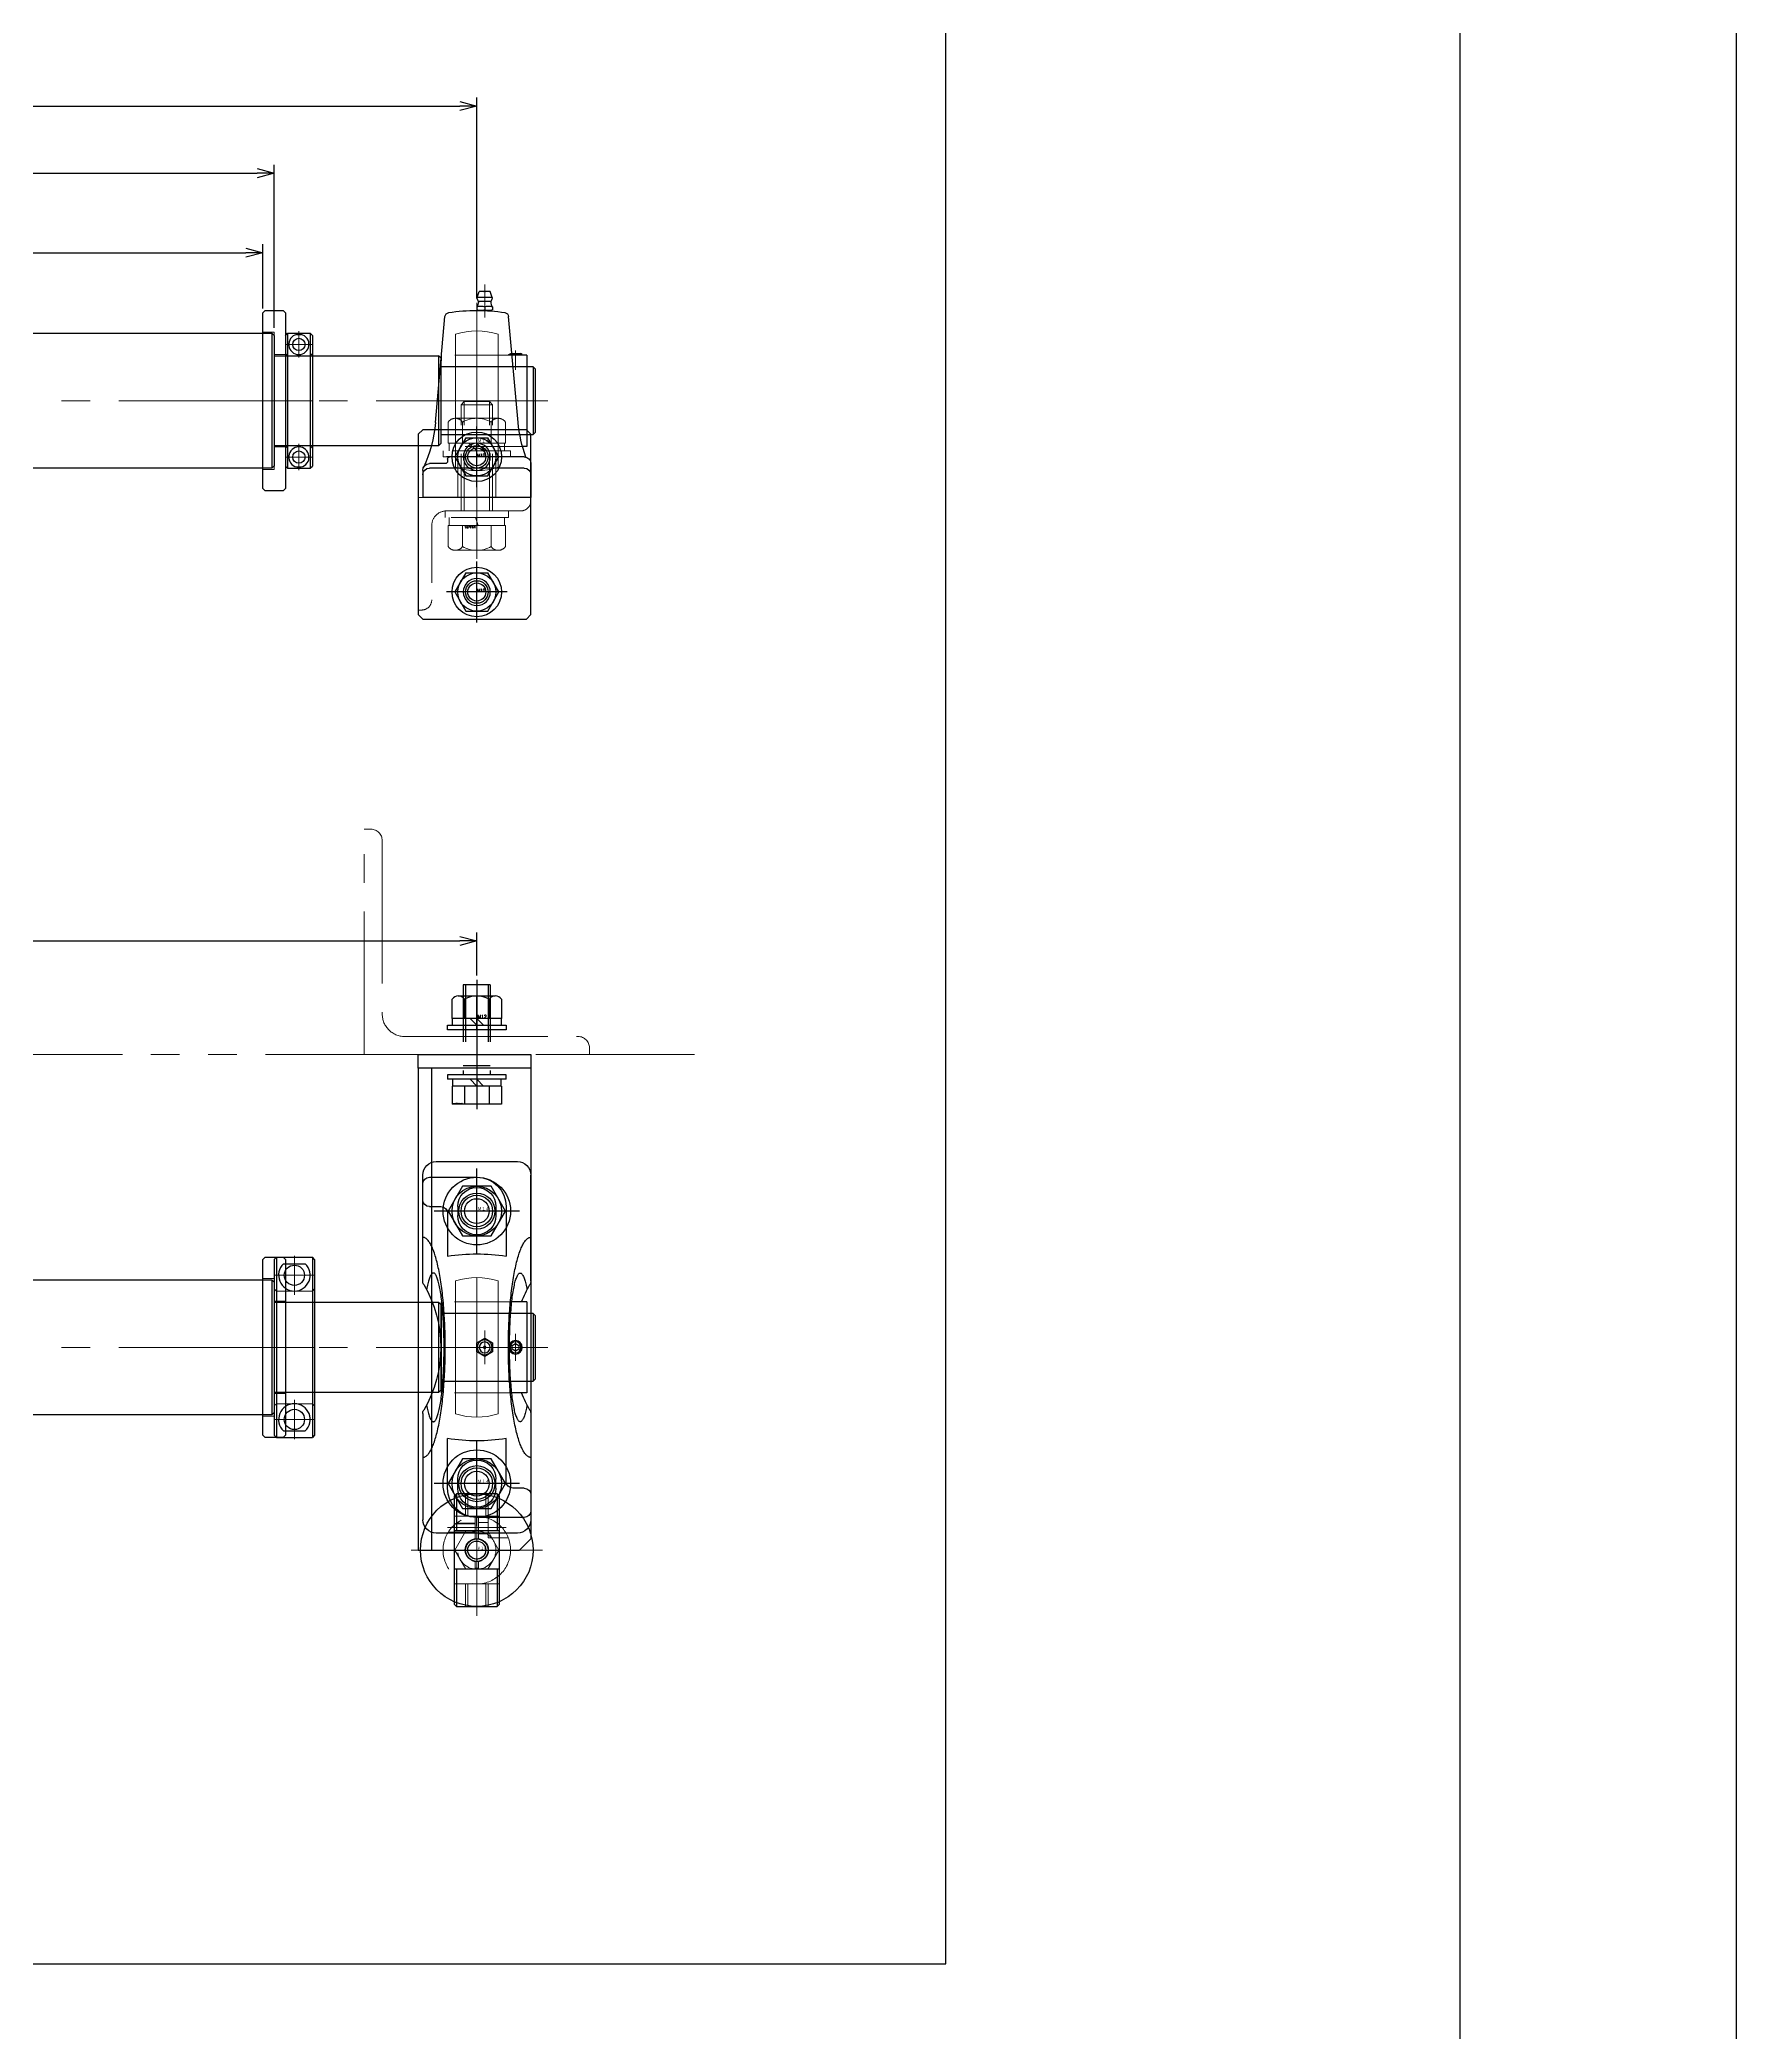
# Model space of a CAD drawing. Header units: millimetres. Extents: x -8731 to 85711, y -14522 to 31379.
# Drawn here: x 39682 to 40435, y -7337 to -6452 of the extents above; entities that cross this region are included whole.
import ezdxf

# ---------------------------------------------------------------- set-up
doc = ezdxf.new("R2010")
doc.units = ezdxf.units.MM
doc.header["$LTSCALE"] = 4
doc.header["$PDMODE"] = 99
doc.header["$PDSIZE"] = 1
for name, pattern in [('CENTER2', [28.575, 19.05, -3.175, 3.175, -3.175]), ('HIDDEN', [9.525, 6.35, -3.175]), ('PHANTOM2', [31.75, 15.875, -3.175, 3.175, -3.175, 3.175, -3.175])]:
    doc.linetypes.add(name, pattern=pattern)
for name, color, linetype, lineweight in [('04_HIDDEN', 2, 'HIDDEN', 13), ('05_CENTER', 4, 'CENTER2', 13), ('06_PHANTOM', 2, 'PHANTOM2', 13), ('08_DIM', 3, 'Continuous', 13)]:
    doc.layers.add(name, color=color, linetype=linetype, lineweight=lineweight)
doc.layers.add('10_DRAFT', color=8, linetype='Continuous', lineweight=0, plot=False)
doc.styles.add('KANJI0', font='txt.shx', dxfattribs={"width": 0.9, "height": 30, "bigfont": 'bigfont'})
doc.styles.add('KSS_TXT', font='txt.shx', dxfattribs={"bigfont": 'extfont2.shx'})
doc.styles.add('KSS_TXT_L', font='txt.shx', dxfattribs={"height": 9, "bigfont": 'extfont2.shx'})
doc.dimstyles.new('KSS_DIM', dxfattribs={"dimscale": 3, "dimtxt": 3, "dimasz": 2.5, "dimexe": 1.25, "dimexo": 0.625, "dimtad": 1, "dimdsep": 46, "dimtxsty": 'KSS_TXT', "dimblk": 'OPEN30', "dimcen": 0, "dimazin": 2, "dimtfac": 0.75, "dimtmove": 0, "dimatfit": 3, "dimldrblk": 'OPEN30', "dimfxl": 1, "dimtolj": 1, "dimarcsym": 0})

# ---------------------------------------------------------------- blocks, each defined once
blk = doc.blocks.new('A$C448B04A9_1_1_1')
at = {"color": 0}
for p, q in [((3, 100), (0, 100)), ((0, 0), (0, 100)), ((8, 18), (8, 95)), ((0, 0), (100, 0)), ((95, 8), (18, 8)), ((100, 3), (100, 0))]:
    blk.add_line(p, q, dxfattribs=at)
for centre, radius, start, end in [((3, 95), 5, 0, 90), ((18, 18), 10, 180, 270), ((95, 3), 5, 0, 90)]:
    blk.add_arc(centre, radius, start, end, dxfattribs=at)
blk = doc.blocks.new('A$C5AB923D3_1_1_1')
at = {"color": 0}
for radius in [25, 5.1]:
    blk.add_circle((0, 0), radius, dxfattribs=at)
at = {"layer": '05_CENTER'}
for p, q in [((0, -29.13), (0, 29.13)), ((29.13, 0), (-29.13, 0))]:
    blk.add_line(p, q, dxfattribs=at)
blk = doc.blocks.new('SCS10-12b_1_1_1')
at = {"color": 0, "linetype": 'CENTER2'}
for p, q in [((0, 16.38), (0, -16.38)), ((-16.38, 0), (16.38, 0)), ((-12.97, -10), (12.97, -10))]:
    blk.add_line(p, q, dxfattribs=at)
at = {"color": 0}
for p, q in [((-0.75, 8), (-0.75, 4.94)), ((-0.75, 8), (0.75, 8)), ((0.75, 8), (0.75, 4.94)), ((-0.75, -4.94), (-0.75, -14.98)), ((0.75, -4.94), (0.75, -14.98))]:
    blk.add_line(p, q, dxfattribs=at)
at = {"color": 0, "linetype": 'HIDDEN'}
for p, q in [((-12.99, -7.5), (-0.75, -7.5)), ((-12.69, -8), (-0.75, -8)), ((0.75, -7.25), (5, -7.25)), ((5, -5.5), (5, -14.14)), ((5, -5.5), (14.05, -5.5)), ((-9.45, -11.65), (-0.75, -11.65)), ((-9, -12), (-0.75, -12)), ((0.75, -12.25), (5, -12.25))]:
    blk.add_line(p, q, dxfattribs=at)
at = {"color": 0}
for radius, start, end in [(15, 0, 267.13403), (5, 98.62693, 261.37306), (5, 0, 81.37307), (5, 278.62693, 0), (15, 272.86599, 0)]:
    blk.add_arc((0, 0), radius, start, end, dxfattribs=at)
blk = doc.blocks.new('M10Tz_1_1_1')
at = {"color": 0}
for radius in [5, 4]:
    blk.add_circle((0, 0), radius, dxfattribs=at)
at = {"layer": '05_CENTER'}
for p, q in [((8.34, 0), (-8.34, 0)), ((0, -8.34), (0, 8.34))]:
    blk.add_line(p, q, dxfattribs=at)
blk = doc.blocks.new('A$C4CB00668_1_1_1')
at = {"color": 0}
for p, q in [((-24, 25), (-24, 8.53)), ((-6, 25), (-6, 8.53)), ((-24, -8.53), (-24, -25)), ((-6, -8.53), (-6, -25))]:
    blk.add_line(p, q, dxfattribs=at)
for p, q in [((-5, 8.53), (-25, 8.53)), ((-5, -8.53), (-25, -8.53))]:
    blk.add_line(p, q)
blk.add_lwpolyline([(-6, 25), (-24, 25), (-25, 24), (-25, -24), (-24, -25), (-6, -25), (-5, -24), (-5, 24)], close=True, dxfattribs=at)
at = {"layer": '04_HIDDEN'}
for p, q in [((-20, 25), (-20, 15)), ((-19, 25), (-19, 15)), ((-11, 25), (-11, 15)), ((-10, 25), (-10, 15)), ((-5, 15), (-25, 15)), ((-5, -15), (-25, -15)), ((-20, -25), (-20, -15)), ((-19, -25), (-19, -15)), ((-11, -25), (-11, -15)), ((-10, -25), (-10, -15))]:
    blk.add_line(p, q, dxfattribs=at)
at = {"layer": '05_CENTER'}
for p, q in [((-15, 27.91), (-15, 11.5)), ((-15, -27.91), (-15, -11.56))]:
    blk.add_line(p, q, dxfattribs=at)
at = {"layer": '10_DRAFT'}
blk.add_line((-5, 0), (-25, 0), dxfattribs=at)
blk.add_blockref('M10Tz_1_1_1', (-15, 0))
blk = doc.blocks.new('M10Nua_1_1_1')
at = {"color": 0, "linetype": 'CENTER2'}
for p, q in [((0, -11.1), (0, 11.1)), ((11.1, 0), (-11.1, 0))]:
    blk.add_line(p, q, dxfattribs=at)
at = {"color": 0}
for p, q in [((-4.9, 8.49), (-9.8, 0)), ((-9.8, 0), (-4.9, -8.49)), ((-4.9, 8.49), (4.9, 8.49)), ((9.8, 0), (4.9, 8.49)), ((4.9, -8.49), (9.8, 0)), ((-4.9, -8.49), (4.9, -8.49))]:
    blk.add_line(p, q, dxfattribs=at)
for radius in [8.49, 5, 4]:
    blk.add_circle((0, 0), radius, dxfattribs=at)
at = {"layer": '10_DRAFT', "style": 'KANJI0', "width": 0.82}
blk.add_text('Ｍ１０', height=1.25, dxfattribs=at).set_placement((0.26, 0.12))
blk = doc.blocks.new('A$C413B203D_1_1_1')
for name, p in [('A$C5AB923D3_1_1_1', (0, 0)), ('A$C4CB00668_1_1_1', (15, 0))]:
    blk.add_blockref(name, p)
at = {"layer": '04_HIDDEN', "color": 4, "xscale": -1, "rotation": 180}
blk.add_blockref('SCS10-12b_1_1_1', (0, 0), dxfattribs=at)
at = {"layer": '04_HIDDEN'}
blk.add_blockref('M10Nua_1_1_1', (0, 0), dxfattribs=at)
blk = doc.blocks.new('_Open30')
at = {"color": 0, "linetype": 'ByBlock', "lineweight": -2}
for p, q in [((-1, 0.27), (0, 0)), ((0, 0), (-1, -0.27)), ((0, 0), (-1, 0))]:
    blk.add_line(p, q, dxfattribs=at)
blk = doc.blocks.new('*D1582')
at = {"layer": '08_DIM', "color": 0, "lineweight": -2, "transparency": 16777216}
for p, q in [((37776.13, -6874.85), (37776.13, -6848.58)), ((37783.63, -6852.33), (39868.63, -6852.33)), ((39876.13, -6867.69), (39876.13, -6848.58))]:
    blk.add_line(p, q, dxfattribs=at)
at = {"layer": 'Defpoints', "color": 0, "transparency": 16777216}
for p in [(39876.13, -6852.33), (39876.13, -6869.57), (37776.13, -6876.73)]:
    blk.add_point(p, dxfattribs=at)
at = {"layer": '08_DIM', "color": 0, "lineweight": -2, "transparency": 16777216, "xscale": 7.5, "yscale": 7.5, "zscale": 7.5, "rotation": 180}
blk.add_blockref('_Open30', (37776.13, -6852.33), dxfattribs=at)
at = {"layer": '08_DIM', "color": 0, "lineweight": -2, "transparency": 16777216, "xscale": 7.5, "yscale": 7.5, "zscale": 7.5}
blk.add_blockref('_Open30', (39876.13, -6852.33), dxfattribs=at)
at = {"layer": '08_DIM', "color": 0, "transparency": 16777216, "insert": (38826.13, -6845.95), "char_height": 9, "attachment_point": 5, "style": 'KSS_TXT'}
blk.add_mtext('\\A1;2100', dxfattribs=at)
blk = doc.blocks.new('A$C10D23A00_1_1_1')
for p, q in [((959, 30), (959, -30)), ((1033, 20), (1033, -20)), ((1075, 15), (1075, -15))]:
    blk.add_line(p, q)
at = {"color": 0}
for p, q in [((960, 20), (1033, 20)), ((1034, 19), (1033, 20)), ((1034, 19), (1034, -19)), ((1075, 15), (1034, 15)), ((1076, 14), (1075, 15)), ((1076, -14), (1076, 14)), ((1034, -15), (1075, -15)), ((1075, -15), (1076, -14)), ((1033, -20), (960, -20)), ((1033, -20), (1034, -19))]:
    blk.add_line(p, q, dxfattribs=at)
for points in [[(-959, 30), (959, 30)], [(959, 30), (959, 30), (960, 29), (960, -29), (959, -30), (959, -30)], [(959, -30), (-959, -30)]]:
    blk.add_lwpolyline(points, dxfattribs=at)
at = {"layer": '05_CENTER'}
blk.add_line((1081.54, 0), (-1081.54, 0), dxfattribs=at)
blk = doc.blocks.new('A$C62180693_1_1_1')
at = {"color": 0}
blk.add_lwpolyline([(10, 39), (10, -39), (9, -40), (1, -40), (0, -39), (0, 39), (1, 40), (9, 40)], close=True, dxfattribs=at)
at = {"layer": '04_HIDDEN'}
for p, q in [((0, 30.5), (5, 30.5)), ((5, -30.5), (5, 30.5)), ((5, 20.5), (10, 20.5)), ((5, -20.5), (10, -20.5)), ((0, -30.5), (5, -30.5))]:
    blk.add_line(p, q, dxfattribs=at)
at = {"layer": '10_DRAFT'}
blk.add_line((0, 0), (10, 0), dxfattribs=at)
blk = doc.blocks.new('SCSPJ50-18a_1_1_1')
at = {"color": 0}
for p, q in [((0, 39), (1, 40)), ((0, 39), (0, -39)), ((1, 40), (1, -40)), ((1, 40), (17, 40)), ((4.19, 37.08), (13.81, 37.08)), ((17, 40), (17, -40)), ((18, 39), (17, 40)), ((18, 39), (18, -39)), ((18, 20.75), (18, 20.75)), ((18, 0), (18, 0)), ((0, -39), (1, -40)), ((1, -40), (17, -40)), ((4.19, -37.08), (13.81, -37.08)), ((18, -39), (17, -40))]:
    blk.add_line(p, q, dxfattribs=at)
for centre in [(9, 32), (9, -32)]:
    blk.add_circle(centre, 4.5, dxfattribs=at)
for centre, start, end in [((9, 32), 133.45989, 46.54011), ((9, -32), 313.45989, 226.54011)]:
    blk.add_arc(centre, 7, start, end, dxfattribs=at)
at = {"layer": '04_HIDDEN', "color": 0}
for p, q in [((1, 25), (0, 26)), ((1, 25), (17, 25)), ((17, 25), (18, 26)), ((1, -25), (0, -26)), ((1, -25), (17, -25)), ((17, -25), (18, -26))]:
    blk.add_line(p, q, dxfattribs=at)
at = {"layer": '05_CENTER', "color": 0}
for p, q in [((9, 40.69), (9, 23.31)), ((0.31, 32), (17.69, 32)), ((9, -40.69), (9, -23.31)), ((0.31, -32), (17.69, -32))]:
    blk.add_line(p, q, dxfattribs=at)
at = {"layer": '10_DRAFT'}
blk.add_line((0, 0), (18, 0), dxfattribs=at)
blk = doc.blocks.new('MUCAP206Jc_1_1_1')
at = {"color": 0}
for p, q in [((-82.5, 18), (-82.5, -18)), ((-29.39, 24), (-76.5, 24)), ((-75.5, 21), (-75.5, 0)), ((-62.5, 21), (-62.5, 16)), ((29.39, 24), (76.5, 24)), ((82.5, -18), (82.5, 18)), ((-59.5, 13), (-40.48, 13)), ((-20.25, 15.9), (20.25, 15.9)), ((-20.25, 15.53), (-20.25, 15.9)), ((20.25, 15.53), (20.25, 15.9)), ((62.5, 13), (40.48, 13)), ((-62.5, 8.5), (-58.5, 8.5)), ((62.5, 8.5), (58.5, 8.5)), ((-62.5, -8.5), (-58.5, -8.5)), ((62.5, -8.5), (58.5, -8.5)), ((75.5, -21), (75.5, 0)), ((-62.5, -13), (-40.48, -13)), ((-20.25, -22.2), (-20.25, -15.53)), ((20.25, -22.2), (20.25, -15.53)), ((59.5, -13), (40.48, -13)), ((62.5, -21), (62.5, -16)), ((-29.39, -24), (-76.5, -24)), ((-20.25, -22.2), (20.25, -22.2)), ((29.39, -24), (76.5, -24))]:
    blk.add_line(p, q, dxfattribs=at)
for points in [[(-2.02, 0), (-4.04, -3.5), (-2.02, -7), (2.02, -7), (4.04, -3.5), (2.02, 0)], [(-0.87, -15.7), (-1.73, -17.2), (-0.87, -18.7), (0.87, -18.7), (1.73, -17.2), (0.87, -15.7)]]:
    blk.add_lwpolyline(points, close=True, dxfattribs=at)
for points in [[(48.83, 24, 0), (48.82, 23.75, 0), (48.77, 23.51, 0), (48.7, 23.26, 0), (48.6, 23.02, 0), (48.46, 22.78, 0), (48.3, 22.53, 0), (48.11, 22.29, 0), (47.89, 22.05, 0), (47.64, 21.81, 0), (47.37, 21.57, 0), (47.06, 21.33, 0), (46.73, 21.1, 0), (46.37, 20.86, 0), (45.98, 20.63, 0), (45.56, 20.4, 0), (45.11, 20.17, 0), (44.64, 19.95, 0), (44.14, 19.72, 0), (43.62, 19.5, 0), (43.07, 19.29, 0), (42.49, 19.07, 0), (41.88, 18.86, 0), (41.26, 18.65, 0), (40.6, 18.44, 0), (39.92, 18.24, 0), (39.22, 18.04, 0), (38.5, 17.85, 0), (37.75, 17.66, 0), (36.98, 17.47, 0), (36.18, 17.28, 0), (35.37, 17.11, 0), (34.53, 16.93, 0), (33.67, 16.76, 0), (32.79, 16.59, 0), (31.9, 16.43, 0), (30.98, 16.27, 0), (30.04, 16.12, 0), (29.09, 15.97, 0), (28.12, 15.82, 0), (27.13, 15.68, 0), (26.12, 15.55, 0), (25.1, 15.42, 0), (24.07, 15.3, 0), (23.02, 15.18, 0), (21.96, 15.07, 0), (20.88, 14.96, 0), (19.79, 14.86, 0), (18.69, 14.76, 0), (17.57, 14.67, 0), (16.45, 14.58, 0), (15.32, 14.51, 0), (14.17, 14.43, 0), (13.02, 14.36, 0), (11.87, 14.3, 0), (10.7, 14.24, 0), (9.53, 14.19, 0), (8.35, 14.15, 0), (7.17, 14.11, 0), (5.98, 14.07, 0), (4.79, 14.05, 0), (3.59, 14.03, 0), (2.4, 14.01, 0), (1.2, 14, 0), (0, 14, 0), (-1.2, 14, 0), (-2.4, 14.01, 0), (-3.59, 14.03, 0), (-4.79, 14.05, 0), (-5.98, 14.07, 0), (-7.17, 14.11, 0), (-8.35, 14.15, 0), (-9.53, 14.19, 0), (-10.7, 14.24, 0), (-11.87, 14.3, 0), (-13.02, 14.36, 0), (-14.17, 14.43, 0), (-15.32, 14.51, 0), (-16.45, 14.58, 0), (-17.57, 14.67, 0), (-18.69, 14.76, 0), (-19.79, 14.86, 0), (-20.88, 14.96, 0), (-21.96, 15.07, 0), (-23.02, 15.18, 0), (-24.07, 15.3, 0), (-25.1, 15.42, 0), (-26.12, 15.55, 0), (-27.13, 15.68, 0), (-28.12, 15.82, 0), (-29.09, 15.97, 0), (-30.04, 16.12, 0), (-30.98, 16.27, 0), (-31.9, 16.43, 0), (-32.79, 16.59, 0), (-33.67, 16.76, 0), (-34.53, 16.93, 0), (-35.37, 17.11, 0), (-36.18, 17.28, 0), (-36.98, 17.47, 0), (-37.75, 17.66, 0), (-38.5, 17.85, 0), (-39.22, 18.04, 0), (-39.92, 18.24, 0), (-40.6, 18.44, 0), (-41.26, 18.65, 0), (-41.88, 18.86, 0), (-42.49, 19.07, 0), (-43.07, 19.29, 0), (-43.62, 19.5, 0), (-44.14, 19.72, 0), (-44.64, 19.95, 0), (-45.11, 20.17, 0), (-45.56, 20.4, 0), (-45.98, 20.63, 0), (-46.37, 20.86, 0), (-46.73, 21.1, 0), (-47.06, 21.33, 0), (-47.37, 21.57, 0), (-47.64, 21.81, 0), (-47.89, 22.05, 0), (-48.11, 22.29, 0), (-48.3, 22.53, 0), (-48.46, 22.78, 0), (-48.6, 23.02, 0), (-48.7, 23.26, 0), (-48.77, 23.51, 0), (-48.82, 23.75, 0), (-48.83, 24, 0)], [(25.5, 22.27, 0), (26.23, 22.14, 0), (26.92, 22, 0), (27.57, 21.87, 0), (28.2, 21.73, 0), (28.78, 21.58, 0), (29.33, 21.43, 0), (29.85, 21.28, 0), (30.33, 21.13, 0), (30.77, 20.98, 0), (31.17, 20.82, 0), (31.53, 20.66, 0), (31.86, 20.5, 0), (32.14, 20.34, 0), (32.38, 20.18, 0), (32.59, 20.01, 0), (32.75, 19.85, 0), (32.87, 19.68, 0), (32.95, 19.51, 0), (33, 19.35, 0), (32.99, 19.18, 0), (32.95, 19.01, 0), (32.87, 18.85, 0), (32.75, 18.68, 0), (32.58, 18.51, 0), (32.38, 18.35, 0), (32.13, 18.19, 0), (31.85, 18.02, 0), (31.52, 17.86, 0), (31.16, 17.7, 0), (30.75, 17.55, 0), (30.31, 17.39, 0), (29.83, 17.24, 0), (29.32, 17.09, 0), (28.76, 16.94, 0), (28.18, 16.8, 0), (27.55, 16.66, 0), (26.89, 16.52, 0), (26.2, 16.39, 0), (25.48, 16.26, 0), (24.72, 16.13, 0), (23.94, 16.01, 0), (23.12, 15.89, 0), (22.28, 15.77, 0), (21.4, 15.66, 0), (20.5, 15.56, 0), (19.58, 15.45, 0), (18.63, 15.36, 0), (17.66, 15.27, 0), (16.66, 15.18, 0), (15.65, 15.1, 0), (14.61, 15.02, 0), (13.56, 14.95, 0), (12.49, 14.88, 0), (11.4, 14.82, 0), (10.3, 14.77, 0), (9.19, 14.72, 0), (8.07, 14.67, 0), (6.93, 14.64, 0), (5.79, 14.6, 0), (4.64, 14.58, 0), (3.49, 14.56, 0), (2.33, 14.54, 0), (1.16, 14.53, 0), (0, 14.53, 0), (-1.16, 14.53, 0), (-2.33, 14.54, 0), (-3.49, 14.56, 0), (-4.64, 14.58, 0), (-5.79, 14.6, 0), (-6.93, 14.64, 0), (-8.07, 14.67, 0), (-9.19, 14.72, 0), (-10.3, 14.77, 0), (-11.4, 14.82, 0), (-12.49, 14.88, 0), (-13.56, 14.95, 0), (-14.61, 15.02, 0), (-15.65, 15.1, 0), (-16.66, 15.18, 0), (-17.66, 15.27, 0), (-18.63, 15.36, 0), (-19.58, 15.45, 0), (-20.5, 15.56, 0), (-21.4, 15.66, 0), (-22.28, 15.77, 0), (-23.12, 15.89, 0), (-23.94, 16.01, 0), (-24.72, 16.13, 0), (-25.48, 16.26, 0), (-26.2, 16.39, 0), (-26.89, 16.52, 0), (-27.55, 16.66, 0), (-28.18, 16.8, 0), (-28.76, 16.94, 0), (-29.32, 17.09, 0), (-29.83, 17.24, 0), (-30.31, 17.39, 0), (-30.75, 17.55, 0), (-31.16, 17.7, 0), (-31.52, 17.86, 0), (-31.85, 18.02, 0), (-32.13, 18.19, 0), (-32.38, 18.35, 0), (-32.58, 18.51, 0), (-32.75, 18.68, 0), (-32.87, 18.85, 0), (-32.95, 19.01, 0), (-32.99, 19.18, 0), (-33, 19.35, 0), (-32.95, 19.51, 0), (-32.87, 19.68, 0), (-32.75, 19.85, 0), (-32.59, 20.01, 0), (-32.38, 20.18, 0), (-32.14, 20.34, 0), (-31.86, 20.5, 0), (-31.53, 20.66, 0), (-31.17, 20.82, 0), (-30.77, 20.98, 0), (-30.33, 21.13, 0), (-29.85, 21.28, 0), (-29.33, 21.43, 0), (-28.78, 21.58, 0), (-28.2, 21.73, 0), (-27.57, 21.87, 0), (-26.92, 22, 0), (-26.23, 22.14, 0), (-25.5, 22.27, 0)], [(48.83, -24, 0), (48.82, -23.75, 0), (48.77, -23.51, 0), (48.7, -23.26, 0), (48.6, -23.02, 0), (48.46, -22.78, 0), (48.3, -22.53, 0), (48.11, -22.29, 0), (47.89, -22.05, 0), (47.64, -21.81, 0), (47.37, -21.57, 0), (47.06, -21.33, 0), (46.73, -21.1, 0), (46.37, -20.86, 0), (45.98, -20.63, 0), (45.56, -20.4, 0), (45.11, -20.17, 0), (44.64, -19.95, 0), (44.14, -19.72, 0), (43.62, -19.5, 0), (43.07, -19.29, 0), (42.49, -19.07, 0), (41.88, -18.86, 0), (41.26, -18.65, 0), (40.6, -18.44, 0), (39.92, -18.24, 0), (39.22, -18.04, 0), (38.5, -17.85, 0), (37.75, -17.66, 0), (36.98, -17.47, 0), (36.18, -17.28, 0), (35.37, -17.11, 0), (34.53, -16.93, 0), (33.67, -16.76, 0), (32.79, -16.59, 0), (31.9, -16.43, 0), (30.98, -16.27, 0), (30.04, -16.12, 0), (29.09, -15.97, 0), (28.12, -15.82, 0), (27.13, -15.69, 0), (26.12, -15.55, 0), (25.1, -15.42, 0), (24.07, -15.3, 0), (23.02, -15.18, 0), (21.96, -15.07, 0), (20.88, -14.96, 0), (19.79, -14.86, 0), (18.69, -14.76, 0), (17.57, -14.67, 0), (16.45, -14.59, 0), (15.32, -14.51, 0), (14.17, -14.43, 0), (13.02, -14.36, 0), (11.87, -14.3, 0), (10.7, -14.24, 0), (9.53, -14.19, 0), (8.35, -14.15, 0), (7.17, -14.11, 0), (5.98, -14.08, 0), (4.79, -14.05, 0), (3.59, -14.03, 0), (2.4, -14.01, 0), (1.2, -14, 0), (0, -14, 0), (-1.2, -14, 0), (-2.4, -14.01, 0), (-3.59, -14.03, 0), (-4.79, -14.05, 0), (-5.98, -14.08, 0), (-7.17, -14.11, 0), (-8.35, -14.15, 0), (-9.53, -14.19, 0), (-10.7, -14.24, 0), (-11.87, -14.3, 0), (-13.02, -14.36, 0), (-14.17, -14.43, 0), (-15.32, -14.51, 0), (-16.45, -14.59, 0), (-17.57, -14.67, 0), (-18.69, -14.76, 0), (-19.79, -14.86, 0), (-20.88, -14.96, 0), (-21.96, -15.07, 0), (-23.02, -15.18, 0), (-24.07, -15.3, 0), (-25.1, -15.42, 0), (-26.12, -15.55, 0), (-27.13, -15.69, 0), (-28.12, -15.82, 0), (-29.09, -15.97, 0), (-30.04, -16.12, 0), (-30.98, -16.27, 0), (-31.9, -16.43, 0), (-32.79, -16.59, 0), (-33.67, -16.76, 0), (-34.53, -16.93, 0), (-35.37, -17.11, 0), (-36.18, -17.28, 0), (-36.98, -17.47, 0), (-37.75, -17.66, 0), (-38.5, -17.85, 0), (-39.22, -18.04, 0), (-39.92, -18.24, 0), (-40.6, -18.44, 0), (-41.26, -18.65, 0), (-41.88, -18.86, 0), (-42.49, -19.07, 0), (-43.07, -19.29, 0), (-43.62, -19.5, 0), (-44.14, -19.72, 0), (-44.64, -19.95, 0), (-45.11, -20.17, 0), (-45.56, -20.4, 0), (-45.98, -20.63, 0), (-46.37, -20.86, 0), (-46.73, -21.1, 0), (-47.06, -21.33, 0), (-47.37, -21.57, 0), (-47.64, -21.81, 0), (-47.89, -22.05, 0), (-48.11, -22.29, 0), (-48.3, -22.53, 0), (-48.46, -22.78, 0), (-48.6, -23.02, 0), (-48.7, -23.26, 0), (-48.77, -23.51, 0), (-48.82, -23.75, 0), (-48.83, -24, 0)], [(25.5, -22.27, 0), (26.23, -22.14, 0), (26.92, -22, 0), (27.57, -21.87, 0), (28.2, -21.73, 0), (28.78, -21.58, 0), (29.33, -21.43, 0), (29.85, -21.28, 0), (30.33, -21.13, 0), (30.77, -20.98, 0), (31.17, -20.82, 0), (31.53, -20.66, 0), (31.86, -20.5, 0), (32.14, -20.34, 0), (32.38, -20.18, 0), (32.59, -20.01, 0), (32.75, -19.85, 0), (32.87, -19.68, 0), (32.95, -19.51, 0), (33, -19.35, 0), (32.99, -19.18, 0), (32.95, -19.01, 0), (32.87, -18.85, 0), (32.75, -18.68, 0), (32.58, -18.51, 0), (32.38, -18.35, 0), (32.13, -18.19, 0), (31.85, -18.02, 0), (31.52, -17.86, 0), (31.16, -17.71, 0), (30.75, -17.55, 0), (30.31, -17.39, 0), (29.83, -17.24, 0), (29.32, -17.09, 0), (28.76, -16.95, 0), (28.18, -16.8, 0), (27.55, -16.66, 0), (26.89, -16.52, 0), (26.2, -16.39, 0), (25.48, -16.26, 0), (24.72, -16.13, 0), (23.94, -16.01, 0), (23.12, -15.89, 0), (22.28, -15.77, 0), (21.4, -15.66, 0), (20.5, -15.56, 0), (19.58, -15.45, 0), (18.63, -15.36, 0), (17.66, -15.27, 0), (16.66, -15.18, 0), (15.65, -15.1, 0), (14.61, -15.02, 0), (13.56, -14.95, 0), (12.49, -14.88, 0), (11.4, -14.82, 0), (10.3, -14.77, 0), (9.19, -14.72, 0), (8.07, -14.68, 0), (6.93, -14.64, 0), (5.79, -14.6, 0), (4.64, -14.58, 0), (3.49, -14.56, 0), (2.33, -14.54, 0), (1.16, -14.53, 0), (0, -14.53, 0), (-1.16, -14.53, 0), (-2.33, -14.54, 0), (-3.49, -14.56, 0), (-4.64, -14.58, 0), (-5.79, -14.6, 0), (-6.93, -14.64, 0), (-8.07, -14.68, 0), (-9.19, -14.72, 0), (-10.3, -14.77, 0), (-11.4, -14.82, 0), (-12.49, -14.88, 0), (-13.56, -14.95, 0), (-14.61, -15.02, 0), (-15.65, -15.1, 0), (-16.66, -15.18, 0), (-17.66, -15.27, 0), (-18.63, -15.36, 0), (-19.58, -15.45, 0), (-20.5, -15.56, 0), (-21.4, -15.66, 0), (-22.28, -15.77, 0), (-23.12, -15.89, 0), (-23.94, -16.01, 0), (-24.72, -16.13, 0), (-25.48, -16.26, 0), (-26.2, -16.39, 0), (-26.89, -16.52, 0), (-27.55, -16.66, 0), (-28.18, -16.8, 0), (-28.76, -16.95, 0), (-29.32, -17.09, 0), (-29.83, -17.24, 0), (-30.31, -17.39, 0), (-30.75, -17.55, 0), (-31.16, -17.71, 0), (-31.52, -17.86, 0), (-31.85, -18.02, 0), (-32.13, -18.19, 0), (-32.38, -18.35, 0), (-32.58, -18.51, 0), (-32.75, -18.68, 0), (-32.87, -18.85, 0), (-32.95, -19.01, 0), (-32.99, -19.18, 0), (-33, -19.35, 0), (-32.95, -19.51, 0), (-32.87, -19.68, 0), (-32.75, -19.85, 0), (-32.59, -20.01, 0), (-32.38, -20.18, 0), (-32.14, -20.34, 0), (-31.86, -20.5, 0), (-31.53, -20.66, 0), (-31.17, -20.82, 0), (-30.77, -20.98, 0), (-30.33, -21.13, 0), (-29.85, -21.28, 0), (-29.33, -21.43, 0), (-28.78, -21.58, 0), (-28.2, -21.73, 0), (-27.57, -21.87, 0), (-26.92, -22, 0), (-26.23, -22.14, 0), (-25.5, -22.27, 0)]]:
    blk.add_polyline3d(points, dxfattribs=at)
for centre, radius in [((0, -3.5), 3.3), ((0, -3.5), 2.4), ((0, -3.5), 0.555), ((0, -17.2), 3), ((0, -17.2), 2.45)]:
    blk.add_circle(centre, radius, dxfattribs=at)
for centre, radius, start, end in [((-76.5, 18), 6, 90, 180), ((-72.5, 21), 3, 90, 180), ((-65.5, 21), 3, 0, 90), ((-29.39, 21), 3, 59.54969, 90), ((0, 71), 55, 239.54969, 300.45031), ((29.39, 21), 3, 90, 120.45031), ((76.5, 18), 6, 0, 90), ((-59.5, 16), 3, 180, 270), ((41.5, 0), 83, 170.98886, 189.01114), ((-41.5, 0), 83, 350.98886, 9.01114), ((62.5, 0), 13, 0, 90), ((-62.5, 0), 13, 180, 270), ((-62.5, 0), 8.5, 90, 270), ((-58.5, 0), 8.5, 270, 90), ((58.5, 0), 8.5, 90, 270), ((62.5, 0), 8.5, 270, 90), ((59.5, -16), 3, 0, 90), ((-76.5, -18), 6, 180, 270), ((-29.39, -21), 3, 270, 300.45031), ((0, -71), 55, 111.60353, 120.45031), ((0, -71), 55, 59.54969, 68.39647), ((29.39, -21), 3, 239.54969, 270), ((65.5, -21), 3, 180, 270), ((72.5, -21), 3, 270, 0), ((76.5, -18), 6, 270, 0)]:
    blk.add_arc(centre, radius, start, end, dxfattribs=at)
at = {"layer": '04_HIDDEN', "color": 0}
for p, q in [((-20.25, -15.53), (-20.25, 15.53)), ((-15, -22.2), (-15, 15.9)), ((15, -22.2), (15, 15.9)), ((20.25, -15.53), (20.25, 15.53))]:
    blk.add_line(p, q, dxfattribs=at)
at = {"layer": '05_CENTER', "color": 0}
for p, q in [((-60.5, -12.34), (-60.5, 12.34)), ((60.5, -12.34), (60.5, 12.34)), ((-75.83, 0), (-45.17, 0)), ((75.83, 0), (45.17, 0)), ((-7.51, -3.5), (7.51, -3.5)), ((-6, -17.2), (6, -17.2))]:
    blk.add_line(p, q, dxfattribs=at)
at = {"layer": '10_DRAFT'}
for p, q in [((-29.51, 9.5), (29.51, 9.5)), ((0, -22.2), (0, 15.9)), ((31, 0), (-31, 0)), ((-29.51, -9.5), (29.51, -9.5))]:
    blk.add_line(p, q, dxfattribs=at)
for start, end in [(162.15448, 197.84552), (342.15448, 17.84552)]:
    blk.add_arc((0, 0), 31, start, end, dxfattribs=at)
blk = doc.blocks.new('M14Nv_1_1_1')
at = {"color": 0, "linetype": 'CENTER2'}
for p, q in [((0, -18.89), (0, 18.89)), ((18.89, 0), (-18.89, 0))]:
    blk.add_line(p, q, dxfattribs=at)
at = {"color": 0}
for p, q in [((-6.35, 11), (-12.7, 0)), ((6.35, 11), (-6.35, 11)), ((12.7, 0), (6.35, 11)), ((-12.7, 0), (-6.35, -11)), ((6.35, -11), (12.7, 0)), ((-6.35, -11), (6.35, -11))]:
    blk.add_line(p, q, dxfattribs=at)
for radius in [15, 11, 7, 5.5]:
    blk.add_circle((0, 0), radius, dxfattribs=at)
at = {"layer": '10_DRAFT', "ltscale": 3, "style": 'KANJI0', "width": 0.82}
blk.add_text('Ｍ１４', height=1.5, dxfattribs=at).set_placement((0.39, 0.1))
blk = doc.blocks.new('A$C398827A2_1_1_1')
at = {"color": 4, "xscale": -1, "rotation": 90}
blk.add_blockref('MUCAP206Jc_1_1_1', (2100, -60.5), dxfattribs=at)
for name, p in [('M14Nv_1_1_1', (2100, 0)), ('A$C62180693_1_1_1', (2005, -60.5)), ('A$C10D23A00_1_1_1', (1050, -60.5)), ('M14Nv_1_1_1', (2100, -121))]:
    blk.add_blockref(name, p)
at = {"color": 4}
blk.add_blockref('SCSPJ50-18a_1_1_1', (2010, -60.5), dxfattribs=at)
blk = doc.blocks.new('M12Nza_1_1_1')
at = {"color": 0}
for p, q in [((-10.95, 5), (-10.95, 13.53)), ((-8.21, 15), (8.21, 15)), ((-5.47, 5), (-5.47, 13.53)), ((5.48, 5), (5.48, 13.53)), ((10.95, 13.53), (10.95, 5)), ((10.95, 5), (-10.95, 5)), ((-10.75, 2), (-10.75, 5)), ((0, 2), (-3, 5)), ((0, 5), (3, 2)), ((10.75, 5), (10.75, 2))]:
    blk.add_line(p, q, dxfattribs=at)
at = {"color": 0, "linetype": 'CENTER2'}
blk.add_line((0, 0), (0, 15), dxfattribs=at)
at = {"color": 0}
blk.add_lwpolyline([(-13, 2), (13, 2), (13, 0), (-13, 0)], close=True, dxfattribs=at)
for centre, radius, start, end in [((-8.21, 11.71), 3.29, 33.626, 146.374), ((0, 4.05), 10.95, 60, 120), ((8.21, 11.71), 3.29, 33.626, 146.374)]:
    blk.add_arc(centre, radius, start, end, dxfattribs=at)
at = {"layer": '10_DRAFT', "style": 'KSS_TXT'}
blk.add_text('M12', height=1.5, dxfattribs=at).set_placement((0.31, 5.09))
blk = doc.blocks.new('A$C4D316DC8_1_1_1')
at = {"color": 0}
for p, q in [((-10.97, 13), (10.97, 13)), ((-10.97, 5), (-10.97, 13)), ((-5.48, 5), (-5.48, 13)), ((5.48, 5), (5.48, 13)), ((10.97, 5), (10.97, 13)), ((-13, 2), (13, 2)), ((-13, 2), (-13, 0)), ((-13, 0), (13, 0)), ((-10.97, 5), (10.97, 5)), ((-10.75, 5), (-10.75, 2)), ((0, 2), (-3, 5)), ((0, 5), (3, 2)), ((10.75, 2), (10.75, 5)), ((13, 0), (13, 2))]:
    blk.add_line(p, q, dxfattribs=at)
at = {"color": 0, "linetype": 'CENTER2'}
blk.add_line((0, -42.16), (0, 15.24), dxfattribs=at)
at = {"color": 0, "linetype": 'HIDDEN'}
for p, q in [((-6, -40), (-6, 0)), ((6, -40), (6, 0)), ((-6, -4), (6, -4)), ((-5.05, -40), (-5.05, -4)), ((5.05, -40), (5.05, -4)), ((-6, -40), (6, -40))]:
    blk.add_line(p, q, dxfattribs=at)
at = {"layer": '10_DRAFT', "style": 'KSS_TXT_L'}
blk.add_text('BT-M12x45L,SW,PW', height=0.3, dxfattribs=at).set_placement((6.42, 12.66))
blk = doc.blocks.new('A$C75557FAE_1_1_1')
at = {"color": 0}
for p, q in [((-26, 941), (-26, 727)), ((-20, 727), (-20, 941)), ((24, 941), (24, 732)), ((-26, 727), (19, 727)), ((19, 727), (24, 732))]:
    blk.add_line(p, q, dxfattribs=at)
blk.add_lwpolyline([(-26, 947), (24, 947), (24, 941), (-26, 941)], close=True, dxfattribs=at)
for centre in [(0, 877.5), (0, 756.5)]:
    blk.add_circle(centre, 8, dxfattribs=at)
at = {"layer": '05_CENTER'}
for p, q in [((0, 928.08), (0, 959.92)), ((0, 862.34), (0, 892.66)), ((-15.16, 877.5), (15.16, 877.5)), ((0, 741.34), (0, 771.66)), ((-15.16, 756.5), (15.16, 756.5))]:
    blk.add_line(p, q, dxfattribs=at)
blk = doc.blocks.new('A$C6E312E5A_1_1_1')
at = {"color": 0}
for p, q in [((0, 0), (0, -50)), ((0, 0), (50, 0)), ((50, -1.5), (50, 0)), ((12.5, -6), (45.5, -6)), ((6, -45.5), (6, -12.5)), ((1.5, -50), (0, -50))]:
    blk.add_line(p, q, dxfattribs=at)
for centre, radius, start, end in [((12.5, -12.5), 6.5, 90, 180), ((45.5, -1.5), 4.5, 270, 0), ((1.5, -45.5), 4.5, 270, 0)]:
    blk.add_arc(centre, radius, start, end, dxfattribs=at)
blk = doc.blocks.new('A$C11F4477C_1_1_1')
at = {"color": 0}
blk.add_lwpolyline([(-8, 41), (72, 41), (74, 39), (74, -7), (72, -9), (-8, -9), (-10, -7), (-10, 39)], close=True, dxfattribs=at)
for centre in [(2, 15), (62, 15)]:
    blk.add_circle(centre, 6, dxfattribs=at)
at = {"layer": '05_CENTER'}
for p, q in [((2, 4.71), (2, 25.29)), ((62, 4.71), (62, 25.29)), ((12.29, 15), (-8.29, 15)), ((32.64, 15), (13.36, 15)), ((72.29, 15), (51.71, 15))]:
    blk.add_line(p, q, dxfattribs=at)
at = {"layer": '04_HIDDEN'}
blk.add_blockref('A$C6E312E5A_1_1_1', (20, 41), dxfattribs=at)
blk = doc.blocks.new('A$C70D42784_1_1_1')
blk.add_blockref('A$C11F4477C_1_1_1', (0, -15))
blk = doc.blocks.new('*D2992')
at = {"layer": '08_DIM', "color": 0, "lineweight": -2, "transparency": 16777216}
for p, q in [((37776.13, -6567.12), (37776.13, -6477.95)), ((37783.63, -6481.7), (39868.63, -6481.7)), ((39876.13, -6567.12), (39876.13, -6477.95))]:
    blk.add_line(p, q, dxfattribs=at)
at = {"layer": 'Defpoints', "color": 0, "transparency": 16777216}
for p in [(39876.13, -6481.7), (37776.13, -6569), (39876.13, -6569)]:
    blk.add_point(p, dxfattribs=at)
at = {"layer": '08_DIM', "color": 0, "lineweight": -2, "transparency": 16777216, "xscale": 7.5, "yscale": 7.5, "zscale": 7.5, "rotation": 180}
blk.add_blockref('_Open30', (37776.13, -6481.7), dxfattribs=at)
at = {"layer": '08_DIM', "color": 0, "lineweight": -2, "transparency": 16777216, "xscale": 7.5, "yscale": 7.5, "zscale": 7.5}
blk.add_blockref('_Open30', (39876.13, -6481.7), dxfattribs=at)
at = {"layer": '08_DIM', "color": 0, "transparency": 16777216, "insert": (38826.13, -6475.32), "char_height": 9, "attachment_point": 5, "style": 'KSS_TXT'}
blk.add_mtext('\\A1;2100', dxfattribs=at)
blk = doc.blocks.new('MUCAP206Jb_1_1_1')
at = {"color": 0}
for p, q in [((-6.8, 88.73), (-5.9, 91.43)), ((-6.8, 88.73), (-0.2, 88.73)), ((-5.9, 91.43), (-1.1, 91.43)), ((-0.2, 88.73), (-1.1, 91.43)), ((-18.37, 33.2), (-14.14, 80.26)), ((-7, 84.56), (-7, 83.3)), ((-6.3, 86.98), (-0.7, 86.98)), ((-5.25, 82.93), (-1.75, 82.93)), ((-3.5, 84.56), (-3.5, 83.3)), ((0, 84.56), (0, 83.3)), ((18.37, 33.2), (14.14, 80.26)), ((-22.2, 63.15), (-22.2, 22.65)), ((-22.2, 63.15), (-15.68, 63.15)), ((-20.2, 63.4), (-19.33, 63.9)), ((-14.2, 63.4), (-20.2, 63.4)), ((-20.2, 63.15), (-20.2, 63.4)), ((-19.65, 63.15), (-19.65, 63.72)), ((-15.07, 63.9), (-19.33, 63.9)), ((-14.2, 63.4), (-15.07, 63.9)), ((-14.75, 63.15), (-14.75, 63.72)), ((-14.2, 63.15), (-14.2, 63.4)), ((15.68, 63.15), (15.9, 63.15)), ((15.9, 63.15), (15.9, 60.65)), ((-22.2, 22.65), (-20.27, 22.65)), ((-21, 18), (12, 18)), ((-24, 15), (-24, 0)), ((-21, 13), (21, 13)), ((13, 17), (13, 16)), ((14, 15), (21, 15)), ((24, 12), (24, 0)), ((-24, 0), (24, 0))]:
    blk.add_line(p, q, dxfattribs=at)
for centre, radius, start, end in [((-3.5, 88.73), 3.3, 180, 208.06161), ((-3.5, 89.94), 1.59, 69.55499, 110.44501), ((-3.5, 88.73), 3.3, 331.93839, 0), ((-12.15, 80.08), 2, 98.6248, 174.86827), ((0, 0), 83, 81.3752, 98.6248), ((-5.25, 80.61), 4.32, 66.10224, 113.89776), ((-5.25, 87.25), 4.32, 246.10224, 293.89776), ((-12.29, 87.35), 6, 332.37229, 353.89834), ((-7.12, 86.8), 0.8, 353.89834, 28.06161), ((-1.75, 80.61), 4.32, 66.10224, 113.89776), ((-1.75, 87.25), 4.32, 246.10224, 293.89776), ((0.12, 86.8), 0.8, 151.93839, 186.10166), ((5.29, 87.35), 6, 186.10166, 207.62771), ((12.15, 80.08), 2, 5.13173, 81.3752), ((-78.13, 38.57), 60, 339.84489, 354.86827), ((78.13, 38.57), 60, 185.13173, 204.94017), ((-21, 15), 3, 90, 180), ((12, 17), 1, 0, 90), ((-21, 10), 3, 90, 180), ((14, 16), 1, 180, 270), ((21, 12), 3, 0, 90), ((21, 10), 3, 0, 90)]:
    blk.add_arc(centre, radius, start, end, dxfattribs=at)
at = {"layer": '04_HIDDEN', "color": 0}
for p, q in [((-15.68, 63.15), (15.68, 63.15)), ((-22.2, 57.9), (15.9, 57.9)), ((15.9, 60.65), (15.9, 22.65)), ((-22.2, 27.9), (15.9, 27.9)), ((-20.27, 22.65), (15.9, 22.65)), ((-8.5, 18), (-8.5, 0)), ((8.5, 18), (8.5, 0))]:
    blk.add_line(p, q, dxfattribs=at)
at = {"layer": '05_CENTER', "color": 0}
for p, q in [((-3.5, 79.92), (-3.5, 94.53)), ((0, 86.42), (0, 0)), ((-17.2, 65.24), (-17.2, 56.57))]:
    blk.add_line(p, q, dxfattribs=at)
at = {"layer": '10_DRAFT'}
for p, q in [((-9.5, 72.41), (-9.5, 13.39)), ((9.5, 72.41), (9.5, 13.39)), ((-22.2, 42.9), (15.9, 42.9))]:
    blk.add_line(p, q, dxfattribs=at)
for start, end in [(72.15448, 107.84552), (252.15448, 287.84552)]:
    blk.add_arc((0, 42.9), 31, start, end, dxfattribs=at)
blk = doc.blocks.new('*D2993')
at = {"layer": '08_DIM', "color": 0, "lineweight": -2, "transparency": 16777216}
for p, q in [((37866.13, -6580.14), (37866.13, -6507.76)), ((39786.13, -6580.14), (39786.13, -6507.76)), ((37873.63, -6511.51), (39778.63, -6511.51))]:
    blk.add_line(p, q, dxfattribs=at)
at = {"layer": 'Defpoints', "color": 0, "transparency": 16777216}
for p in [(39786.13, -6511.51), (37866.13, -6582.02), (39786.13, -6582.02)]:
    blk.add_point(p, dxfattribs=at)
at = {"layer": '08_DIM', "color": 0, "lineweight": -2, "transparency": 16777216, "xscale": 7.5, "yscale": 7.5, "zscale": 7.5, "rotation": 180}
blk.add_blockref('_Open30', (37866.13, -6511.51), dxfattribs=at)
at = {"layer": '08_DIM', "color": 0, "lineweight": -2, "transparency": 16777216, "xscale": 7.5, "yscale": 7.5, "zscale": 7.5}
blk.add_blockref('_Open30', (39786.13, -6511.51), dxfattribs=at)
at = {"layer": '08_DIM', "color": 0, "transparency": 16777216, "insert": (38826.13, -6505.14), "char_height": 9, "attachment_point": 5, "style": 'KSS_TXT'}
blk.add_mtext('\\A1;1920', dxfattribs=at)
blk = doc.blocks.new('*D2996')
at = {"layer": '08_DIM', "color": 0, "lineweight": -2, "transparency": 16777216}
for p, q in [((37871.13, -6571.64), (37871.13, -6543.04)), ((39781.13, -6571.64), (39781.13, -6543.04)), ((37878.63, -6546.79), (39773.63, -6546.79))]:
    blk.add_line(p, q, dxfattribs=at)
at = {"layer": 'Defpoints', "color": 0, "transparency": 16777216}
for p in [(39781.13, -6546.79), (37871.13, -6573.52), (39781.13, -6573.52)]:
    blk.add_point(p, dxfattribs=at)
at = {"layer": '08_DIM', "color": 0, "lineweight": -2, "transparency": 16777216, "xscale": 7.5, "yscale": 7.5, "zscale": 7.5, "rotation": 180}
blk.add_blockref('_Open30', (37871.13, -6546.79), dxfattribs=at)
at = {"layer": '08_DIM', "color": 0, "lineweight": -2, "transparency": 16777216, "xscale": 7.5, "yscale": 7.5, "zscale": 7.5}
blk.add_blockref('_Open30', (39781.13, -6546.79), dxfattribs=at)
at = {"layer": '08_DIM', "color": 0, "transparency": 16777216, "insert": (38826.13, -6540.42), "char_height": 9, "attachment_point": 5, "style": 'KSS_TXT'}
blk.add_mtext('\\A1;1910', dxfattribs=at)
blk = doc.blocks.new('SCSPJ40-12b_1_1')
at = {"color": 0}
for p, q in [((0, 29), (1, 30)), ((0, 29), (0, -29)), ((1, 30), (1, -30)), ((1, 30), (11, 30)), ((5.03, 29.39), (6.97, 29.39)), ((11, 30), (11, -30)), ((11, 30), (12, 29)), ((12, 29), (12, -29)), ((12, 0), (12, 0)), ((0, -29), (1, -30)), ((1, -30), (11, -30)), ((5.03, -29.39), (6.97, -29.39)), ((11, -30), (12, -29))]:
    blk.add_line(p, q, dxfattribs=at)
for centre in [(6, 25), (6, -25)]:
    blk.add_circle(centre, 2.75, dxfattribs=at)
for centre, start, end in [((6, 25), 102.46791, 77.53209), ((6, -25), 282.46791, 257.53209)]:
    blk.add_arc(centre, 4.5, start, end, dxfattribs=at)
at = {"layer": '04_HIDDEN', "color": 0}
for p, q in [((1, 20), (0, 21)), ((1, 20), (11, 20)), ((11, 20), (12, 21)), ((1, -20), (0, -21)), ((1, -20), (11, -20)), ((11, -20), (12, -21))]:
    blk.add_line(p, q, dxfattribs=at)
at = {"layer": '05_CENTER', "color": 0}
for p, q in [((6, 19.17), (6, 30.83)), ((0.17, 25), (11.83, 25)), ((0.17, -25), (11.83, -25)), ((6, -19.17), (6, -30.83))]:
    blk.add_line(p, q, dxfattribs=at)
at = {"layer": '10_DRAFT'}
blk.add_line((0, 0), (12, 0), dxfattribs=at)
blk = doc.blocks.new('M14Nza_1_1_1')
at = {"color": 0}
for p, q in [((-12.7, 15.4), (-12.7, 6.1)), ((-9.52, 17.1), (9.52, 17.1)), ((-6.35, 6.1), (-6.35, 15.4)), ((6.35, 15.4), (6.35, 6.1)), ((12.7, 15.4), (12.7, 6.1)), ((-12.7, 6.1), (12.7, 6.1)), ((-12.25, 2.6), (-12.25, 6.1)), ((-3.5, 6.1), (0, 2.6)), ((0, 6.1), (3.5, 2.6)), ((12.25, 6.1), (12.25, 2.6))]:
    blk.add_line(p, q, dxfattribs=at)
at = {"color": 0, "linetype": 'CENTER2'}
blk.add_line((0, 0), (0, 17.1), dxfattribs=at)
at = {"color": 0}
blk.add_lwpolyline([(-15, 0), (15, 0), (15, 2.6), (-15, 2.6)], close=True, dxfattribs=at)
for centre, radius, start, end in [((-9.52, 13.29), 3.81, 33.626, 146.374), ((0, 4.4), 12.7, 60, 120), ((9.52, 13.29), 3.81, 33.626, 146.374)]:
    blk.add_arc(centre, radius, start, end, dxfattribs=at)
at = {"layer": '10_DRAFT', "ltscale": 3, "style": 'KANJI0', "width": 0.82}
blk.add_text('Ｍ１４', height=1.5, dxfattribs=at).set_placement((0.39, 6.2))
blk = doc.blocks.new('A$C65894FD0_1_1_1')
at = {"color": 0, "linetype": 'CENTER2'}
blk.add_line((0, -51.09), (0, 21.25), dxfattribs=at)
at = {"color": 0}
for p, q in [((-12.7, 15.8), (-12.7, 6.5)), ((-9.52, 17.5), (9.52, 17.5)), ((-6.35, 6.5), (-6.35, 15.8)), ((6.35, 15.8), (6.35, 6.5)), ((12.7, 15.8), (12.7, 6.5)), ((-14, 0), (-14, 3)), ((-14, 3), (14, 3)), ((14, 0), (-14, 0)), ((12.7, 6.5), (-12.7, 6.5)), ((-12.25, 3), (-12.25, 6.5)), ((-7, 0), (-7, -47.1)), ((-5.6, 0), (-5.6, -48.5)), ((-0.64, 6.5), (0.64, 3)), ((5.6, 0), (5.6, -48.5)), ((7, 0), (7, -47.1)), ((12.25, 6.5), (12.25, 3)), ((14, 3), (14, 0)), ((-7, -47.1), (-5.6, -48.5)), ((7, -47.1), (-7, -47.1)), ((5.6, -48.5), (-5.6, -48.5)), ((7, -47.1), (5.6, -48.5))]:
    blk.add_line(p, q, dxfattribs=at)
for centre, radius, start, end in [((-9.52, 13.69), 3.81, 33.626, 146.374), ((0, 4.8), 12.7, 60, 120), ((9.52, 13.69), 3.81, 33.626, 146.374)]:
    blk.add_arc(centre, radius, start, end, dxfattribs=at)
at = {"layer": '10_DRAFT', "ltscale": 3, "style": 'KANJI0', "width": 0.82}
blk.add_text('M14x55', height=1, dxfattribs=at).set_placement((0.53, 6.6))
blk = doc.blocks.new('10b_2_1')
at = {"color": 0, "linetype": 'CENTER2'}
for p, q in [((0, -13.51), (0, 13.51)), ((13.51, 0), (-13.51, 0))]:
    blk.add_line(p, q, dxfattribs=at)
at = {"color": 0}
for p, q in [((-4.9, 8.49), (-9.8, 0)), ((-9.8, 0), (-4.9, -8.49)), ((-4.9, 8.49), (4.9, 8.49)), ((9.8, 0), (4.9, 8.49)), ((4.9, -8.49), (9.8, 0)), ((-4.9, -8.49), (4.9, -8.49))]:
    blk.add_line(p, q, dxfattribs=at)
for radius in [11, 8.49, 5, 4]:
    blk.add_circle((0, 0), radius, dxfattribs=at)
at = {"layer": '10_DRAFT', "style": 'KSS_TXT'}
blk.add_text('M10', height=1.25, dxfattribs=at).set_placement((0.26, 0.12))

msp = doc.modelspace()

# ---------------------------------------------------------------- linework, layer by layer
for points in [[(33069.07027, -3908.05788), (40435.30418, -3908.05788), (40435.30418, -8661.42929), (33069.07027, -8661.42929)], [(36701.83085, -4448.3668), (40312.62153, -4448.3668), (40312.62153, -7729.74587), (36701.83085, -7729.74587)], [(37351.20752, -7306.35367), (40084.35679, -7306.35367), (40084.35679, -5670.66518), (37351.20752, -5670.66518)]]:
    msp.add_lwpolyline(points, close=True)
at = {"layer": '06_PHANTOM'}
msp.add_line((37369.24188, -6902.72628), (39982.23133, -6902.72628), dxfattribs=at)

# ---------------------------------------------------------------- block references
at = {"color": 4, "xscale": -1}
msp.add_blockref('MUCAP206Jb_1_1_1', (39876.13284, -6655.41669), dxfattribs=at)
for name, p in [('A$C62180693_1_1_1', (39781.13284, -6612.51669)), ('A$C10D23A00_1_1_1', (38826.13284, -6612.51669)), ('10b_2_1', (39876.13284, -6637.41669)), ('10b_2_1', (39876.13284, -6697.41669)), ('M12Nza_1_1_1', (39876.13287, -6891.72628)), ('A$C75557FAE_1_1_1', (39876.13286, -7849.72628)), ('A$C398827A2_1_1_1', (37776.13284, -6972.22628)), ('A$C413B203D_1_1_1', (39876.13284, -7122.72628))]:
    msp.add_blockref(name, p)
at = {"color": 4}
msp.add_blockref('SCSPJ40-12b_1_1', (39791.13284, -6612.51669), dxfattribs=at)
at = {"xscale": -1, "rotation": 89.99999999999984}
msp.add_blockref('A$C70D42784_1_1_1', (39876.13284, -6635.41669), dxfattribs=at)
at = {"rotation": 180}
msp.add_blockref('A$C4D316DC8_1_1_1', (39876.13285, -6911.72628), dxfattribs=at)
at = {"layer": '04_HIDDEN', "rotation": 180}
msp.add_blockref('A$C65894FD0_1_1_1', (39876.13284, -6661.41669), dxfattribs=at)
at = {"layer": '04_HIDDEN'}
msp.add_blockref('M14Nza_1_1_1', (39876.13284, -6637.41669), dxfattribs=at)
at = {"layer": '06_PHANTOM', "xscale": -1, "rotation": 270}
msp.add_blockref('A$C448B04A9_1_1_1', (39826.13284, -6902.72628), dxfattribs=at)

# ---------------------------------------------------------------- dimensions: what is measured, and where the dimension line sits
at = {"layer": '08_DIM'}
for base, p1, p2, override, picture, middle in [((39876.13284, -6481.69984), (37776.13284, -6568.99573), (39876.13284, -6568.99573), {"dimscale": 3}, '*D2992', (38826.13284, -6475.32484)), ((39786.13284, -6511.5116), (37866.13284, -6582.01669), (39786.13284, -6582.01669), {"dimscale": 3}, '*D2993', (38826.13284, -6505.1366)), ((39781.13284, -6546.79319), (37871.13284, -6573.51669), (39781.13284, -6573.51669), {"dimscale": 3}, '*D2996', (38826.13284, -6540.41819)), ((39876.13286, -6852.32519), (37776.13283, -6876.72628), (39876.13286, -6869.5695), {"dimscale": 3, "dimarcsym": 1}, '*D1582', (38826.13285, -6845.95019))]:
    dim = msp.add_linear_dim(base=base, p1=p1, p2=p2, dimstyle='KSS_DIM', override=override, dxfattribs=at)
    dim.commit()
    dim.dimension.update_dxf_attribs({"geometry": picture, "text_midpoint": middle})

doc.saveas('drawing.dxf')
